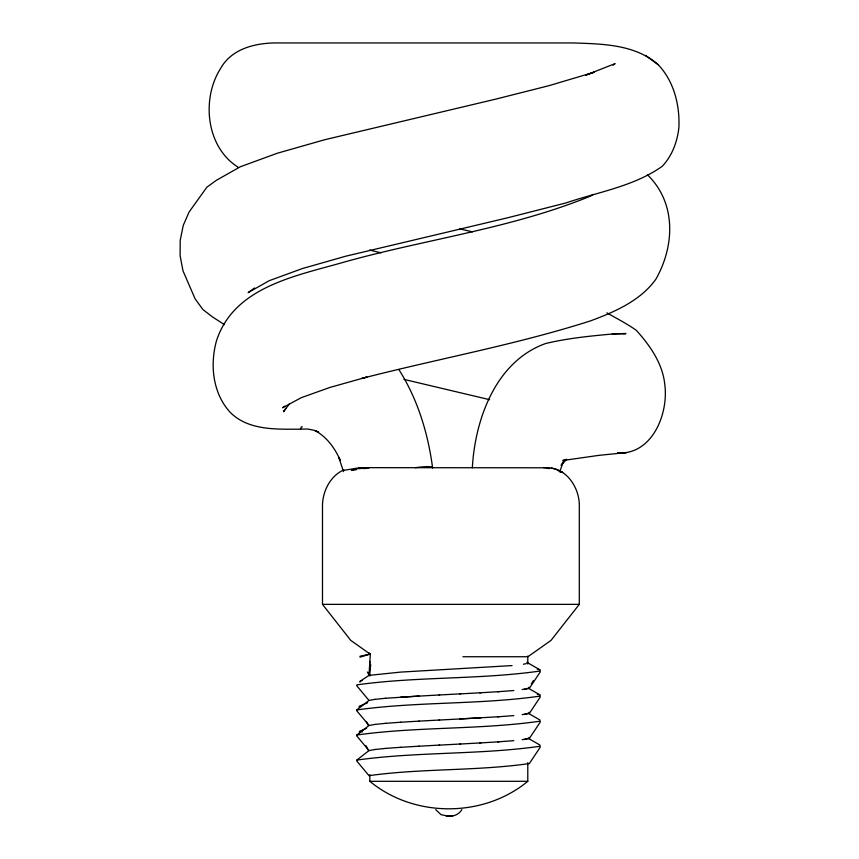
<?xml version="1.0" encoding="UTF-8"?>
<svg xmlns="http://www.w3.org/2000/svg" width="859" height="859" viewBox="0 0 859 859"><rect width="100%" height="100%" fill="white"/><g stroke="black" fill="none" stroke-linecap="round" stroke-linejoin="round"><path stroke-width="1.29" d="M368.747 652.593L370.336 654.043L368.983 675.378L360.125 681.294L359.964 682.207M472.343 467.758C475.016 419.117 495.911 361.124 545.744 343.493C568.121 338.145 591.217 335.912 614.121 333.85M359.083 707.182L359.245 706.27L367.566 702.759M370.766 664.845L368.983 675.12L367.437 672.028M560.304 470.238L563.289 461.702L561.12 465.363L566.349 459.565M593.064 194.445L590.863 195.949C513.854 227.614 430.423 238.577 350.418 260.363L345.318 261.759C297.3 275.75 234.142 286.154 216.457 340.894C209.789 365.096 212.742 393.358 230.276 412.438C248.573 430.67 276.512 429.221 300.392 429.178L301.402 426.794L302.379 426.966M531.27 683.925L533.439 680.618M524.151 689.433L529.359 688.327L540.236 671.953M524.151 714.505L529.359 713.41L540.236 697.036M524.151 739.578L529.359 738.482L540.236 722.108M540.236 747.18L529.359 763.554C476.283 771.157 422.08 768.247 368.983 775.666L356.796 761.031M461.884 809.64C458.727 815.051 452.156 817.038 446.197 816.05L452.725 815.953M285.983 408.272L283.803 411.236L289.526 403.816M549.073 468.67L546.592 467.972C565.748 467.081 578.805 486.72 579.299 504.212L579.299 604.36L551.006 640.406L527.898 656.738L462.894 656.738M613.047 65.263L615.119 63.609L585.763 75.152M374.943 749.488L368.983 750.594L356.796 735.959L356.796 735.014L368.983 725.522L374.943 724.416M368.983 725.264L356.796 710.887L356.796 709.942L368.983 700.45L374.943 699.344M356.957 759.957L368.983 750.594M284.63 406.21L282.536 407.8L301.241 397.685L329.953 387.43L366.933 377.047L361.832 378.432C437.94 358.815 515.54 344.824 590.487 320.89C614.615 311.957 640.438 300.79 655.846 279.25C674.734 246.018 676.495 202.939 647.428 174.785M527.791 762.642L527.791 781.303C483.467 817.972 414.145 817.972 369.821 781.303L369.821 774.635M254.522 287.99L248.144 292.608L269.221 280.689L302.379 268.556L345.737 256.207L507.519 217.821L565.727 203.003C598.068 192.019 634.049 186.382 662.3 166.238C672.178 155.737 677.246 141.907 678.889 127.744C679.909 105.227 674.057 81.519 658.284 64.769C635.22 44.228 601.976 43.895 572.813 42.95L279.959 42.95C257.893 42.424 232.209 47.513 220.548 68.559C201.231 98.903 206.074 147.254 238.179 167.237M343.783 470.088L343.246 470.399L358.611 467.972L366.718 467.661L364.109 467.972M360.125 681.294L362.38 680.349M366.578 728.357L359.438 731.363L359.577 732.867M559.381 471.763L560.1 471.484L559.628 471.076M586.171 75.066L594.288 72.199L548.847 85.707L495.396 99.215L324.67 139.738L277.264 153.246L240.348 166.753L216.457 180.25L206.89 187.176L189.077 212.044L183.268 225.337L180.207 240.241L180.111 255.746L182.978 270.8L195.122 298.889L202.939 309.562L212.549 316.971L224.424 324.648M566.629 459.243L562.838 460.499L599.174 455.324L626.469 452.575L617.739 452.822M370.336 654.043L359.964 657.135L360.125 656.222L370.53 654.01M523.399 664.243L525.944 663.706M522.132 689.584L527.211 688.51M522.132 714.656L527.211 713.582M522.132 739.728L527.211 738.654M353.897 468.66L355.358 468.456M356.442 469.712L351.46 470.399L354.982 468.885L368.919 467.972L363.926 468.67M361.102 467.919L362.67 467.822M374.835 699.366L385.712 698.249M374.835 724.438L385.712 723.321M374.835 749.51L385.712 748.393M512.039 665.585L400.562 672.103L368.983 675.378M497.619 691.742L513.832 690.539M497.619 716.814L513.832 715.611M497.619 741.886L513.832 740.683M385.562 698.27L419.181 696.037M385.562 723.342L400.799 722.215M385.562 748.414L400.799 747.287M400.562 697.175L439.615 694.942M479.805 692.816L499.111 691.635M400.562 722.247L419.181 721.12M499.111 716.707L459.823 718.983M400.562 747.319L419.181 746.192M479.805 742.971L499.111 741.779M459.823 693.9L480.986 692.741M418.795 721.152L439.615 720.014M480.986 717.813L439.013 720.067M418.795 746.224L439.615 745.086M459.823 744.055L480.986 742.885M439.013 694.995L460.692 693.836M439.013 745.14L460.692 743.991M447.518 815.986L441.075 814.686L435.728 809.64M362.401 467.854L365.365 467.715M622.925 333.614L625.964 333.593L614.453 333.893M612.242 333.915L625.331 333.528M617.718 453.004C652.325 454.916 668.764 413.662 664.769 384.349C662.568 363.314 650.048 345.651 636.326 330.328C627.016 323.725 616.826 318.56 606.948 312.869M300.392 429.178L307.49 429.017L313.75 430.155L318.625 432.098L315.081 430.649C326.946 436.973 335.042 448.43 340.347 460.51L338.747 457.203L343.525 471.623M364.517 467.661L547.956 467.79M551.263 467.972L555.086 468.885L562.334 472.482L558.79 470.399M343.428 470.399L342.73 470.399C330.167 476.605 323.199 490.618 322.49 504.212L322.49 604.36L350.783 640.406L368.629 653.023M322.49 604.36L579.299 604.36M356.796 684.87C417.506 676.377 479.472 679.705 540.15 671.029L539.86 669.773L526.964 662.364L527.211 663.438M356.796 709.942C417.506 701.449 479.472 704.777 540.15 696.101L539.86 694.845L528.038 688.048M356.796 735.014C417.506 726.531 479.472 729.849 540.15 721.173L539.86 719.928L528.038 713.131M356.796 760.086C417.506 751.604 479.472 754.921 540.15 746.246L539.86 745L528.038 738.203M369.821 781.303L527.791 781.303M543.607 467.672L548.912 467.854M358.611 467.972L359.212 468.015M537.272 669.279L539.86 669.773M537.272 694.351L539.86 694.845M360.125 731.439L362.326 731.911M459.651 228.827L472.439 231.855M381.085 252.836L369.585 250.055M403.923 379.377L489.641 399.682M560.218 471.795L562.699 472.482M558.651 470.399L559.596 471.054M658.284 64.769L645.571 55.406M356.796 685.804L368.983 700.45M398.823 369.477C417.646 399.113 428.104 433.43 432.625 468.08M366.299 721.56L368.092 725.157M365.977 745.623L368.296 750.261M529.101 687.232L529.359 688.327M529.101 712.304L529.359 713.41M529.101 737.376L529.359 738.482M527.791 656.04L527.791 664.039M369.821 661.366L369.821 676.033M415.251 467.704A43.433 4.929 -12.8 0 1 431.605 466.985M284.2 410.967L283.717 411.622L284.2 410.967"/></g></svg>
